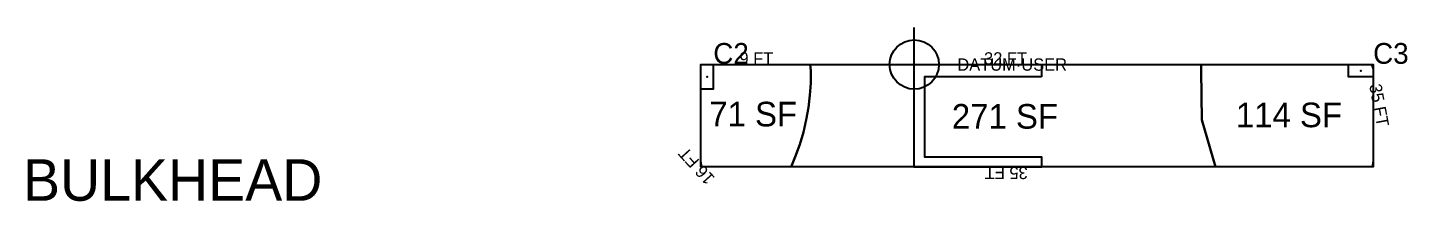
# Model space of a CAD drawing. Header units: metres. Extents: x 6 to 1763, y -17 to 8969.
# Drawn here: x 177 to 1523, y 8799 to 8969 of the extents above; entities that cross this region are included whole.
import ezdxf
from ezdxf.enums import TextEntityAlignment as Align

# ---------------------------------------------------------------- set-up
doc = ezdxf.new("R2010")
doc.units = ezdxf.units.M
for name, color, linetype in [('ADDITIONAL-LOAD', 3, 'Continuous'), ('COL', 6, 'Continuous'), ('COL-LABEL', 2, 'Continuous'), ('FLOOR_9_AREA_LABELS', 3, 'Continuous'), ('FLOOR_9_BOUNDARY', 5, 'Continuous'), ('FLOOR_9_COLUMNS', 7, 'Continuous'), ('FLOOR_9_DATUM', 4, 'Continuous'), ('FLOOR_9_FASCADE_COLUMNS', 30, 'Continuous'), ('FLOOR_9_FASCADE_WALLS', 4, 'Continuous'), ('FLOOR_9_LARGE_TRIBUTARY', 6, 'Continuous'), ('FLOOR_9_TRIBUTARY_COL_0', 2, 'Continuous'), ('FLOOR_9_TRIBUTARY_COL_1', 2, 'Continuous'), ('FLOOR_9_WALL_TRIBUTARY_18', 1, 'Continuous'), ('STORY', 1, 'Continuous'), ('WALL', 4, 'Continuous')]:
    doc.layers.add(name, color=color, linetype=linetype)

msp = doc.modelspace()

# ---------------------------------------------------------------- linework, layer by layer
at = {"layer": 'ADDITIONAL-LOAD'}
msp.add_lwpolyline([(833.8, 8932.8), (1489.3, 8932.8), (1489.3, 8833.1), (833.8, 8833.1)], close=True, dxfattribs=at)
at = {"layer": 'COL'}
for points in [[(833.8, 8932.8), (845.8, 8932.8), (845.8, 8908.8), (833.8, 8908.8)], [(1465.3, 8932.8), (1489.3, 8932.8), (1489.3, 8920.8), (1465.3, 8920.8)]]:
    msp.add_lwpolyline(points, close=True, dxfattribs=at)
at = {"layer": 'FLOOR_9_BOUNDARY'}
msp.add_lwpolyline([(833.8, 8932.8), (1489.3, 8932.8), (1489.3, 8833.1), (833.8, 8833.1), (833.8, 8932.8)], close=True, dxfattribs=at)
at = {"layer": 'FLOOR_9_COLUMNS'}
for p in [(1477.3, 8926.8), (839.8, 8920.8)]:
    msp.add_point(p, dxfattribs=at)
at = {"layer": 'FLOOR_9_DATUM'}
for p, q in [((1041.8, 8896.8), (1041.8, 8968.8)), ((1005.8, 8932.8), (1077.8, 8932.8))]:
    msp.add_line(p, q, dxfattribs=at)
msp.add_circle((1041.8, 8932.8), 24, dxfattribs=at)
at = {"layer": 'FLOOR_9_FASCADE_COLUMNS'}
for points in [[(833.8, 8932.8), (839.8, 8932.8), (845.8, 8932.8), (851.8, 8932.8), (857.8, 8932.8), (863.8, 8932.8), (869.8, 8932.8), (875.8, 8932.8), (881.8, 8932.8), (887.8, 8932.8), (893.8, 8932.8), (899.8, 8932.8), (905.8, 8932.8), (911.8, 8932.8), (917.8, 8932.8), (923.8, 8932.8), (929.8, 8932.8), (935.8, 8932.8), (941.8, 8932.8)], [(924.5, 8833.1), (918.5, 8833.1), (912.5, 8833.1), (906.5, 8833.1), (900.5, 8833.1), (894.5, 8833.1), (888.5, 8833.1), (882.5, 8833.1), (876.5, 8833.1), (870.5, 8833.1), (864.5, 8833.1), (858.5, 8833.1), (852.5, 8833.1), (846.5, 8833.1), (840.5, 8833.1), (834.5, 8833.1), (833.8, 8838.3), (833.8, 8844.3), (833.8, 8850.3), (833.8, 8856.3), (833.8, 8862.3), (833.8, 8868.3), (833.8, 8874.3), (833.8, 8880.3), (833.8, 8886.3), (833.8, 8892.3), (833.8, 8898.3), (833.8, 8904.3), (833.8, 8910.3), (833.8, 8916.3), (833.8, 8922.3), (833.8, 8928.3), (833.8, 8932.8)], [(1319.8, 8932.8), (1325.8, 8932.8), (1331.8, 8932.8), (1337.8, 8932.8), (1343.8, 8932.8), (1349.8, 8932.8), (1355.8, 8932.8), (1361.8, 8932.8), (1367.8, 8932.8), (1373.8, 8932.8), (1379.8, 8932.8), (1385.8, 8932.8), (1391.8, 8932.8), (1397.8, 8932.8), (1403.8, 8932.8), (1409.8, 8932.8), (1415.8, 8932.8), (1421.8, 8932.8), (1427.8, 8932.8), (1433.8, 8932.8), (1439.8, 8932.8), (1445.8, 8932.8), (1451.8, 8932.8), (1457.8, 8932.8), (1463.8, 8932.8), (1469.8, 8932.8), (1475.8, 8932.8), (1481.8, 8932.8), (1487.8, 8932.8), (1489.3, 8928.3), (1489.3, 8922.3), (1489.3, 8916.3), (1489.3, 8910.3), (1489.3, 8904.3), (1489.3, 8898.3), (1489.3, 8892.3), (1489.3, 8886.3), (1489.3, 8880.3), (1489.3, 8874.3), (1489.3, 8868.3), (1489.3, 8862.3), (1489.3, 8856.3), (1489.3, 8850.3), (1489.3, 8844.3), (1489.3, 8838.3), (1488.5, 8833.1), (1482.5, 8833.1), (1476.5, 8833.1), (1470.5, 8833.1), (1464.5, 8833.1), (1458.5, 8833.1), (1452.5, 8833.1), (1446.5, 8833.1), (1440.5, 8833.1), (1434.5, 8833.1), (1428.5, 8833.1), (1422.5, 8833.1), (1416.5, 8833.1), (1410.5, 8833.1), (1404.5, 8833.1), (1398.5, 8833.1), (1392.5, 8833.1), (1386.5, 8833.1), (1380.5, 8833.1), (1374.5, 8833.1), (1368.5, 8833.1), (1362.5, 8833.1), (1356.5, 8833.1), (1350.5, 8833.1), (1344.5, 8833.1), (1338.5, 8833.1)]]:
    msp.add_lwpolyline(points, dxfattribs=at)
at = {"layer": 'FLOOR_9_FASCADE_WALLS'}
for points in [[(941.8, 8932.8), (947.8, 8932.8), (953.8, 8932.8), (959.8, 8932.8), (965.8, 8932.8), (971.8, 8932.8), (977.8, 8932.8), (983.8, 8932.8), (989.8, 8932.8), (995.8, 8932.8), (1001.8, 8932.8), (1007.8, 8932.8), (1013.8, 8932.8), (1019.8, 8932.8), (1025.8, 8932.8), (1031.8, 8932.8), (1037.8, 8932.8), (1043.8, 8932.8), (1049.8, 8932.8), (1055.8, 8932.8), (1061.8, 8932.8), (1067.8, 8932.8), (1073.8, 8932.8), (1079.8, 8932.8), (1085.8, 8932.8), (1091.8, 8932.8), (1097.8, 8932.8), (1103.8, 8932.8), (1109.8, 8932.8), (1115.8, 8932.8), (1121.8, 8932.8), (1127.8, 8932.8), (1133.8, 8932.8), (1139.8, 8932.8), (1145.8, 8932.8), (1151.8, 8932.8), (1157.8, 8932.8), (1163.8, 8932.8), (1169.8, 8932.8), (1175.8, 8932.8), (1181.8, 8932.8), (1187.8, 8932.8), (1193.8, 8932.8), (1199.8, 8932.8), (1205.8, 8932.8), (1211.8, 8932.8), (1217.8, 8932.8), (1223.8, 8932.8), (1229.8, 8932.8), (1235.8, 8932.8), (1241.8, 8932.8), (1247.8, 8932.8), (1253.8, 8932.8), (1259.8, 8932.8), (1265.8, 8932.8), (1271.8, 8932.8), (1277.8, 8932.8), (1283.8, 8932.8), (1289.8, 8932.8), (1295.8, 8932.8), (1301.8, 8932.8), (1307.8, 8932.8), (1313.8, 8932.8), (1319.8, 8932.8)], [(1338.5, 8833.1), (1332.5, 8833.1), (1326.5, 8833.1), (1320.5, 8833.1), (1314.5, 8833.1), (1308.5, 8833.1), (1302.5, 8833.1), (1296.5, 8833.1), (1290.5, 8833.1), (1284.5, 8833.1), (1278.5, 8833.1), (1272.5, 8833.1), (1266.5, 8833.1), (1260.5, 8833.1), (1254.5, 8833.1), (1248.5, 8833.1), (1242.5, 8833.1), (1236.5, 8833.1), (1230.5, 8833.1), (1224.5, 8833.1), (1218.5, 8833.1), (1212.5, 8833.1), (1206.5, 8833.1), (1200.5, 8833.1), (1194.5, 8833.1), (1188.5, 8833.1), (1182.5, 8833.1), (1176.5, 8833.1), (1170.5, 8833.1), (1164.5, 8833.1), (1158.5, 8833.1), (1152.5, 8833.1), (1146.5, 8833.1), (1140.5, 8833.1), (1134.5, 8833.1), (1128.5, 8833.1), (1122.5, 8833.1), (1116.5, 8833.1), (1110.5, 8833.1), (1104.5, 8833.1), (1098.5, 8833.1), (1092.5, 8833.1), (1086.5, 8833.1), (1080.5, 8833.1), (1074.5, 8833.1), (1068.5, 8833.1), (1062.5, 8833.1), (1056.5, 8833.1), (1050.5, 8833.1), (1044.5, 8833.1), (1038.5, 8833.1), (1032.5, 8833.1), (1026.5, 8833.1), (1020.5, 8833.1), (1014.5, 8833.1), (1008.5, 8833.1), (1002.5, 8833.1), (996.5, 8833.1), (990.5, 8833.1), (984.5, 8833.1), (978.5, 8833.1), (972.5, 8833.1), (966.5, 8833.1), (960.5, 8833.1), (954.5, 8833.1), (948.5, 8833.1), (942.5, 8833.1), (936.5, 8833.1), (930.5, 8833.1), (924.5, 8833.1)]]:
    msp.add_lwpolyline(points, dxfattribs=at)
at = {"layer": 'FLOOR_9_LARGE_TRIBUTARY'}
for points in [[(940.8, 8926.8), (940.8, 8914.8), (940.1, 8902.8), (938.6, 8890.8), (936.5, 8878.8), (933.7, 8866.8), (930.1, 8854.8), (925.8, 8842.8), (921.8, 8833.1), (833.8, 8833.1), (833.8, 8932.8), (940.4, 8932.8), (940.8, 8926.8)], [(921.8, 8833.1), (925.8, 8842.8), (930.1, 8854.8), (933.7, 8866.8), (936.5, 8878.8), (938.6, 8890.8), (940.1, 8902.8), (940.8, 8914.8), (940.8, 8926.8), (940.4, 8932.8), (1047.8, 8932.8), (1059.8, 8932.8), (1071.8, 8932.8), (1083.8, 8932.8), (1095.8, 8932.8), (1107.8, 8932.8), (1119.8, 8932.8), (1131.8, 8932.8), (1143.8, 8932.8), (1155.8, 8932.8), (1163.8, 8932.8), (1321.6, 8932.8), (1321.5, 8926.8), (1322.4, 8878.8), (1335.6, 8833.1), (1162.7, 8833.1), (1151.8, 8833.1), (1139.8, 8833.1), (1127.8, 8833.1), (1115.8, 8833.1), (1103.8, 8833.1), (1091.8, 8833.1), (1079.8, 8833.1), (1067.8, 8833.1), (1055.8, 8833.1), (1044.9, 8833.1), (921.8, 8833.1)], [(1322.4, 8878.8), (1321.5, 8926.8), (1321.6, 8932.8), (1489.3, 8932.8), (1489.3, 8833.1), (1335.6, 8833.1), (1322.4, 8878.8)]]:
    msp.add_lwpolyline(points, close=True, dxfattribs=at)
at = {"layer": 'FLOOR_9_TRIBUTARY_COL_0'}
msp.add_lwpolyline([(940.8, 8926.8), (940.8, 8914.8), (940.1, 8902.8), (938.6, 8890.8), (936.5, 8878.8), (933.7, 8866.8), (930.1, 8854.8), (925.8, 8842.8), (921.8, 8833.1), (833.8, 8833.1), (833.8, 8932.8), (940.4, 8932.8), (940.8, 8926.8)], close=True, dxfattribs=at)
at = {"layer": 'FLOOR_9_TRIBUTARY_COL_1'}
msp.add_lwpolyline([(1322.4, 8878.8), (1321.5, 8926.8), (1321.6, 8932.8), (1489.3, 8932.8), (1489.3, 8833.1), (1335.6, 8833.1), (1322.4, 8878.8)], close=True, dxfattribs=at)
at = {"layer": 'FLOOR_9_WALL_TRIBUTARY_18'}
msp.add_lwpolyline([(921.8, 8833.1), (925.8, 8842.8), (930.1, 8854.8), (933.7, 8866.8), (936.5, 8878.8), (938.6, 8890.8), (940.1, 8902.8), (940.8, 8914.8), (940.8, 8926.8), (940.4, 8932.8), (1047.8, 8932.8), (1059.8, 8932.8), (1071.8, 8932.8), (1083.8, 8932.8), (1095.8, 8932.8), (1107.8, 8932.8), (1119.8, 8932.8), (1131.8, 8932.8), (1143.8, 8932.8), (1155.8, 8932.8), (1163.8, 8932.8), (1321.6, 8932.8), (1321.5, 8926.8), (1322.4, 8878.8), (1335.6, 8833.1), (1162.7, 8833.1), (1151.8, 8833.1), (1139.8, 8833.1), (1127.8, 8833.1), (1115.8, 8833.1), (1103.8, 8833.1), (1091.8, 8833.1), (1079.8, 8833.1), (1067.8, 8833.1), (1055.8, 8833.1), (1044.9, 8833.1), (921.8, 8833.1)], close=True, dxfattribs=at)
at = {"layer": 'WALL'}
msp.add_lwpolyline([(1165.8, 8920.8), (1165.8, 8920.8), (1051.8, 8920.8), (1051.8, 8842.8), (1165.8, 8842.8), (1165.8, 8832.8), (1041.8, 8832.8), (1041.8, 8932.8), (1165.8, 8932.8)], close=True, dxfattribs=at)

# ---------------------------------------------------------------- texts
at = {"layer": 'COL-LABEL', "char_height": 20.25, "attachment_point": 1}
for s, insert in [('C2', (845.8, 8953.8)), ('C3', (1489.3, 8953.8))]:
    msp.add_mtext(s, dxfattribs=dict(at, insert=insert))
at = {"layer": 'FLOOR_9_AREA_LABELS'}
for s, p in [('71 SF', (884.7, 8884.5)), ('114 SF', (1407.2, 8883.7)), ('271 SF', (1130.2, 8882.3))]:
    msp.add_text(s, height=24, dxfattribs=at).set_placement(p, align=Align.MIDDLE_CENTER)
at = {"layer": 'FLOOR_9_DATUM'}
msp.add_text('DATUM·USER', height=12, dxfattribs=at).set_placement((1083.8, 8926.8))
at = {"layer": 'FLOOR_9_FASCADE_COLUMNS'}
msp.add_text('9 FT', height=12, dxfattribs=at).set_placement((887.8, 8938.8), align=Align.MIDDLE_CENTER)
for s, rotation, p in [('35 FT', -79.3479, (1495.2, 8893.2)), ('16 FT', 132.2988, (829.4, 8833.9))]:
    msp.add_text(s, height=12, rotation=rotation, dxfattribs=at).set_placement(p, align=Align.MIDDLE_CENTER)
at = {"layer": 'FLOOR_9_FASCADE_WALLS'}
msp.add_text('32 FT', height=12, dxfattribs=at).set_placement((1130.8, 8938.8), align=Align.MIDDLE_CENTER)
msp.add_text('35 FT', height=12, rotation=180, dxfattribs=at).set_placement((1131.5, 8827.1), align=Align.MIDDLE_CENTER)
at = {"layer": 'STORY', "insert": (172.6, 8840.5), "char_height": 40.5, "attachment_point": 1}
msp.add_mtext('BULKHEAD', dxfattribs=at)

doc.saveas('drawing.dxf')
